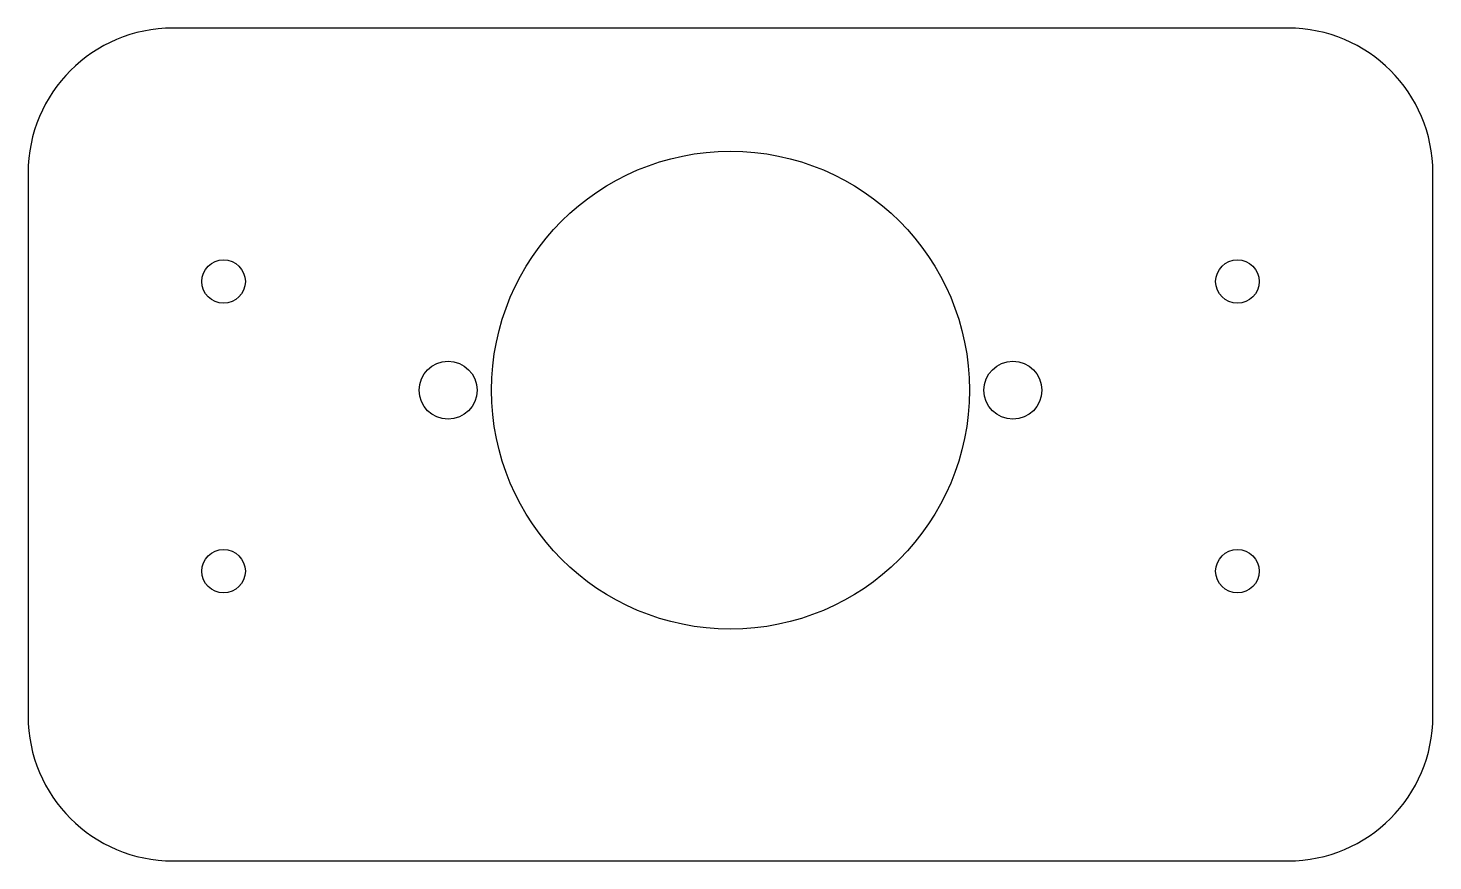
# Model space of a CAD drawing. Header units: millimetres. Extents: x 0 to 97, y 0 to 57.5.
import ezdxf

# ---------------------------------------------------------------- set-up
doc = ezdxf.new("R2010")
doc.units = ezdxf.units.MM

msp = doc.modelspace()

# ---------------------------------------------------------------- linework, layer by layer
at = {"color": 7, "linetype": 'Continuous', "lineweight": 25}
for p, q in [((87, 57.5), (10, 57.5)), ((0, 47.5), (0, 10)), ((97, 10), (97, 47.5)), ((10, 0), (87, 0))]:
    msp.add_line(p, q, dxfattribs=at)
for centre, radius in [((48.5, 32.5), 16.5), ((13.5, 40), 1.5), ((83.5, 40), 1.5), ((29, 32.5), 2), ((68, 32.5), 2), ((13.5, 20), 1.5), ((83.5, 20), 1.5)]:
    msp.add_circle(centre, radius, dxfattribs=at)
for centre, start, end in [((10, 47.5), 90, 180), ((87, 47.5), 0, 90), ((10, 10), 180, 270), ((87, 10), 270, 0)]:
    msp.add_arc(centre, 10, start, end, dxfattribs=at)

doc.saveas('drawing.dxf')
